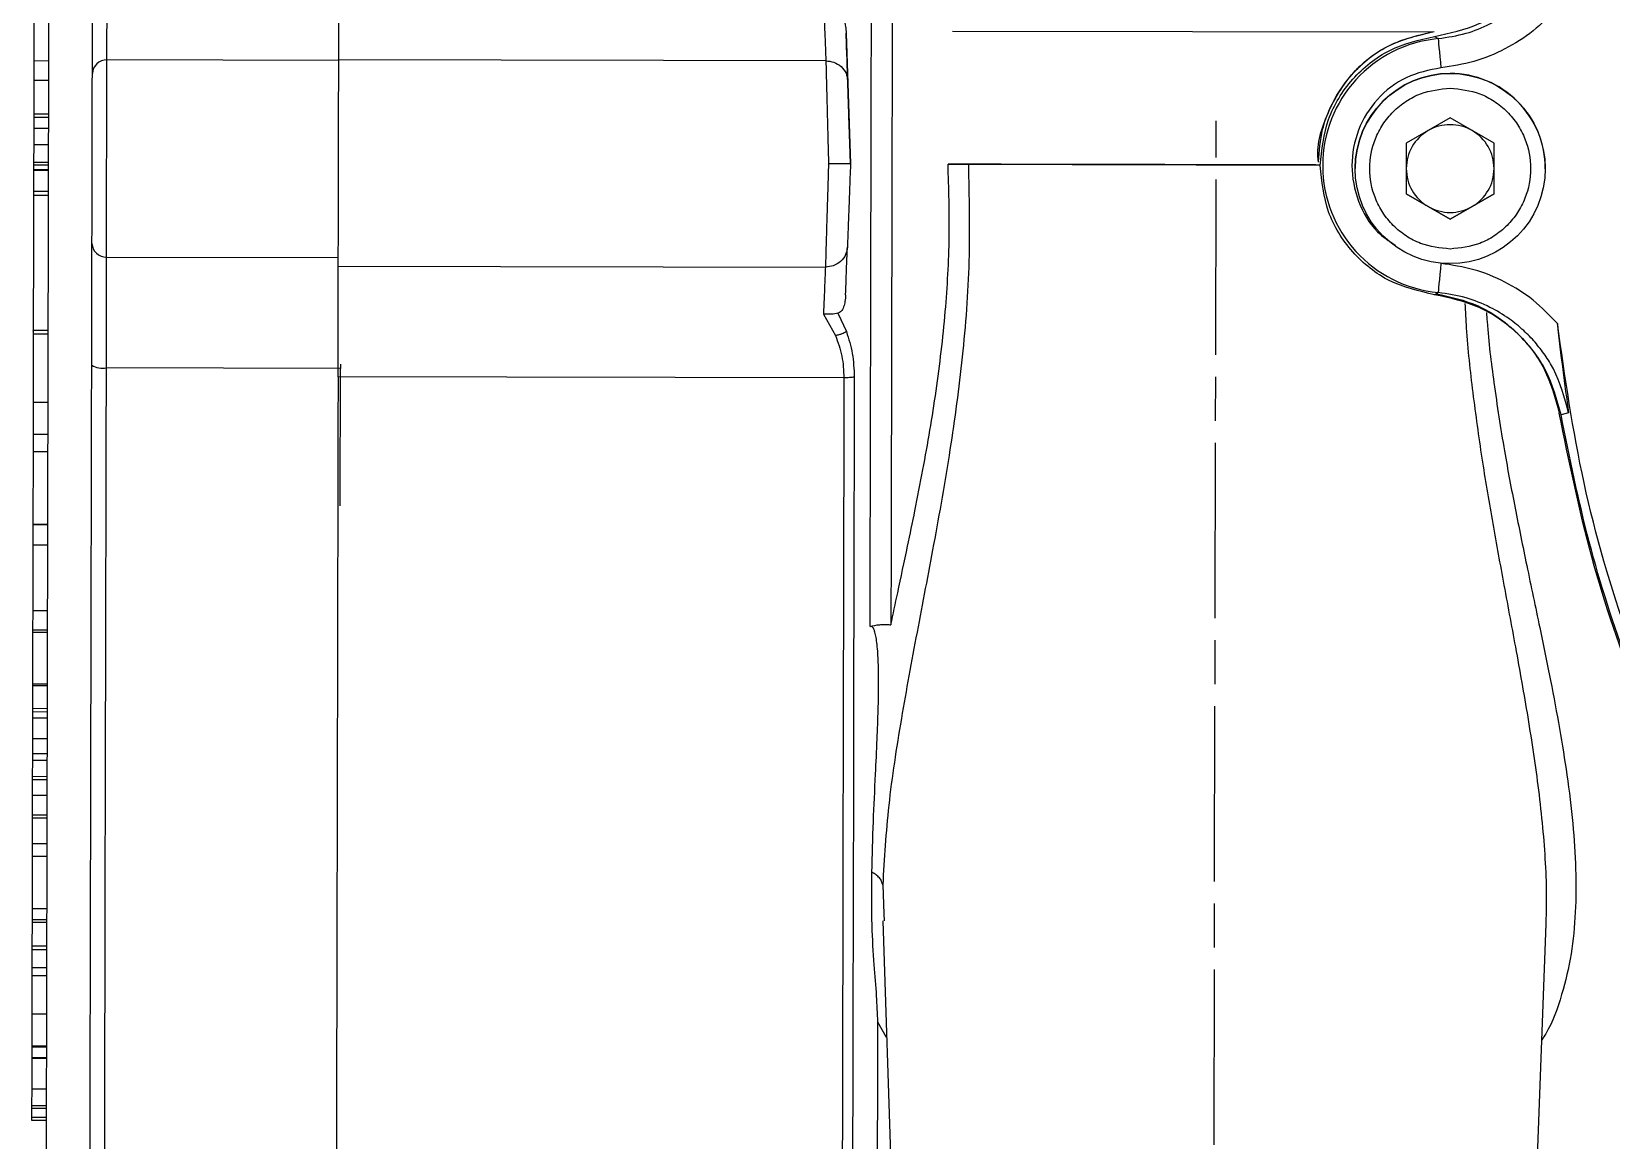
# Model space of a CAD drawing. Header units: millimetres. Extents: x 2404 to 4548, y 1024 to 2541.
# Drawn here: x 2856.2 to 2964.2, y 2146.7 to 2222.5 of the extents above; entities that cross this region are included whole.
import ezdxf

# ---------------------------------------------------------------- set-up
doc = ezdxf.new("R2010")
doc.units = ezdxf.units.MM
doc.linetypes.add('AM_ISO08W050', pattern=[18, 12, -1.5, 3, -1.5])
doc.layers.add('AM_7', color=4, linetype='AM_ISO08W050', lineweight=25)

msp = doc.modelspace()

# ---------------------------------------------------------------- linework, layer by layer
at = {"color": 7, "linetype": 'Continuous', "lineweight": 25}
for p, q in [((2861.351, 2220.592), (2861.367, 2228.164)), ((2856.359, 2224.282), (2856.351, 2220.542)), ((2911.885, 2222.423), (2912.179, 2213.478)), ((2951.969, 2222.494), (2919.146, 2222.539)), ((2952.108, 2222.196), (2952.358, 2222.047)), ((2910.496, 2220.529), (2877.194, 2220.601)), ((2856.351, 2220.542), (2856.348, 2219.213)), ((2856.351, 2220.542), (2857.351, 2220.54)), ((2861.322, 2207.112), (2861.351, 2220.592)), ((2877.194, 2220.558), (2861.351, 2220.592)), ((2856.347, 2218.952), (2856.346, 2218.316)), ((2856.348, 2219.033), (2856.347, 2218.952)), ((2856.348, 2219.213), (2857.348, 2219.211)), ((2856.348, 2219.213), (2856.348, 2219.033)), ((2856.345, 2217.97), (2856.343, 2217.103)), ((2856.346, 2218.316), (2856.345, 2217.97)), ((2856.343, 2216.67), (2856.341, 2216.062)), ((2856.343, 2217.103), (2856.343, 2216.902)), ((2856.343, 2216.902), (2857.343, 2216.899)), ((2856.343, 2216.902), (2856.343, 2216.67)), ((2856.343, 2216.67), (2857.343, 2216.668)), ((2953.178, 2216.629), (2950.178, 2214.897)), ((2956.178, 2214.897), (2953.178, 2216.629)), ((2856.341, 2216.062), (2856.339, 2214.81)), ((2856.341, 2215.919), (2857.341, 2215.917)), ((2856.339, 2214.81), (2856.336, 2213.597)), ((2856.339, 2214.81), (2857.339, 2214.808)), ((2950.178, 2214.897), (2950.178, 2211.433)), ((2956.178, 2211.433), (2956.178, 2214.897)), ((2856.335, 2213.107), (2857.335, 2213.104)), ((2856.335, 2213.107), (2856.335, 2213.049)), ((2856.335, 2213.049), (2857.335, 2213.047)), ((2856.336, 2213.597), (2857.336, 2213.595)), ((2856.336, 2213.423), (2857.336, 2213.421)), ((2912.179, 2213.478), (2912.179, 2213.478)), ((2918.851, 2213.464), (2944.295, 2213.409)), ((2944.179, 2213.605), (2944.179, 2213.605)), ((2946.678, 2213.172), (2946.678, 2213.172)), ((2946.738, 2213.172), (2946.738, 2213.172)), ((2959.678, 2213.158), (2959.678, 2213.158)), ((2856.331, 2211.341), (2856.304, 2198.612)), ((2856.332, 2211.617), (2856.331, 2211.341)), ((2856.331, 2211.341), (2857.331, 2211.339)), ((2856.332, 2211.617), (2857.332, 2211.615)), ((2950.178, 2211.433), (2953.178, 2209.701)), ((2951.678, 2210.567), (2950.178, 2211.433)), ((2953.178, 2209.701), (2956.178, 2211.433)), ((2956.178, 2211.433), (2954.678, 2210.567)), ((2953.178, 2209.701), (2951.678, 2210.567)), ((2954.678, 2210.567), (2953.178, 2209.701)), ((2953.178, 2209.701), (2953.178, 2209.701)), ((2861.306, 2199.539), (2861.322, 2207.112)), ((2861.322, 2207.112), (2877.165, 2207.078)), ((2877.164, 2206.505), (2910.466, 2206.434)), ((2952.108, 2204.545), (2952.358, 2204.694)), ((2910.329, 2203.211), (2911.154, 2201.753)), ((2911.321, 2203.273), (2911.901, 2202.017)), ((2857.311, 2202.098), (2856.311, 2202.101)), ((2856.311, 2201.878), (2857.311, 2201.876)), ((2877.306, 2199.505), (2861.306, 2199.539)), ((2877.286, 2190.119), (2877.306, 2199.505)), ((2877.306, 2199.792), (2877.306, 2199.505)), ((2911.733, 2198.861), (2877.147, 2198.935)), ((2856.301, 2197.191), (2856.296, 2195.016)), ((2856.301, 2197.191), (2857.301, 2197.189)), ((2961.276, 2196.462), (2960.759, 2196.343)), ((2856.296, 2195.016), (2856.294, 2193.825)), ((2856.296, 2195.016), (2857.296, 2195.014)), ((2856.294, 2193.825), (2856.283, 2188.865)), ((2856.294, 2193.825), (2857.294, 2193.823)), ((2856.283, 2188.832), (2856.28, 2187.443)), ((2856.283, 2188.865), (2857.283, 2188.862)), ((2856.283, 2188.865), (2856.283, 2188.832)), ((2856.283, 2188.832), (2857.283, 2188.83)), ((2856.28, 2187.443), (2856.27, 2182.959)), ((2856.28, 2187.443), (2857.28, 2187.441)), ((2856.27, 2182.959), (2856.268, 2181.644)), ((2856.27, 2182.959), (2857.27, 2182.957)), ((2856.267, 2181.483), (2856.26, 2177.938)), ((2856.268, 2181.644), (2856.267, 2181.483)), ((2856.267, 2181.483), (2857.267, 2181.481)), ((2856.268, 2181.644), (2857.268, 2181.642)), ((2856.259, 2177.836), (2856.256, 2176.27)), ((2856.26, 2177.938), (2856.259, 2177.836)), ((2856.26, 2177.938), (2856.259, 2177.836)), ((2856.259, 2177.836), (2857.259, 2177.834)), ((2856.26, 2177.938), (2857.26, 2177.936)), ((2856.256, 2176.261), (2856.253, 2174.925)), ((2856.255, 2175.617), (2857.255, 2175.615)), ((2856.256, 2176.27), (2857.256, 2176.268)), ((2856.256, 2176.042), (2857.256, 2176.04)), ((2856.253, 2174.925), (2856.251, 2173.873)), ((2856.252, 2174.218), (2857.252, 2174.216)), ((2856.25, 2173.184), (2857.25, 2173.182)), ((2856.249, 2172.736), (2856.246, 2171.622)), ((2856.249, 2172.736), (2857.249, 2172.734)), ((2856.246, 2171.408), (2856.243, 2170.343)), ((2856.246, 2171.622), (2857.246, 2171.62)), ((2856.246, 2171.622), (2856.246, 2171.408)), ((2856.246, 2171.408), (2857.246, 2171.406)), ((2856.243, 2170.343), (2856.241, 2168.999)), ((2856.243, 2170.343), (2857.243, 2170.341)), ((2856.24, 2168.785), (2856.236, 2167.034)), ((2856.241, 2168.999), (2856.24, 2168.785)), ((2856.24, 2168.785), (2857.24, 2168.783)), ((2856.241, 2168.999), (2857.241, 2168.996)), ((2856.236, 2167.034), (2856.235, 2166.174)), ((2856.236, 2167.034), (2857.236, 2167.031)), ((2856.235, 2166.174), (2856.227, 2162.597)), ((2856.235, 2166.174), (2857.235, 2166.172)), ((2914.384, 2164.2), (2914.456, 2162.229)), ((2856.227, 2162.597), (2856.225, 2161.834)), ((2856.227, 2162.597), (2857.227, 2162.595)), ((2856.225, 2161.651), (2856.221, 2160.041)), ((2856.225, 2161.834), (2857.225, 2161.832)), ((2856.225, 2161.834), (2856.225, 2161.651)), ((2856.225, 2161.651), (2857.225, 2161.649)), ((2914.382, 2161.741), (2915.965, 2113.47)), ((2914.456, 2162.229), (2914.474, 2161.744)), ((2957.965, 2113.38), (2959.75, 2161.545)), ((2959.739, 2161.545), (2959.743, 2161.717)), ((2856.221, 2159.786), (2856.218, 2158.565)), ((2856.221, 2160.041), (2857.221, 2160.038)), ((2856.221, 2160.041), (2856.221, 2159.786)), ((2856.221, 2159.786), (2857.221, 2159.784)), ((2856.217, 2157.998), (2856.212, 2155.396)), ((2856.218, 2158.565), (2856.217, 2157.998)), ((2856.217, 2157.998), (2857.217, 2157.996)), ((2856.218, 2158.565), (2857.218, 2158.563)), ((2856.212, 2155.396), (2856.207, 2153.201)), ((2856.212, 2155.396), (2857.212, 2155.393)), ((2914.644, 2153.767), (2914.053, 2154.827)), ((2856.207, 2153.134), (2856.205, 2152.394)), ((2856.207, 2153.201), (2857.207, 2153.199)), ((2856.207, 2153.201), (2856.207, 2153.134)), ((2856.207, 2153.134), (2857.207, 2153.132)), ((2856.205, 2152.35), (2856.201, 2150.254)), ((2856.205, 2152.394), (2856.205, 2152.35)), ((2856.205, 2152.394), (2857.205, 2152.392)), ((2856.205, 2152.35), (2857.205, 2152.348)), ((2856.201, 2150.254), (2856.198, 2149.119)), ((2856.201, 2150.254), (2857.201, 2150.252)), ((2856.198, 2148.948), (2856.196, 2148.333)), ((2856.196, 2148.333), (2857.196, 2148.331)), ((2856.196, 2148.333), (2856.196, 2148.112)), ((2856.198, 2149.119), (2857.198, 2149.117)), ((2856.198, 2149.119), (2856.198, 2148.948)), ((2856.198, 2148.948), (2857.198, 2148.945)), ((2856.196, 2148.112), (2857.196, 2148.109))]:
    msp.add_line(p, q, dxfattribs=at)
at = {"color": 7, "linetype": 'Continuous', "lineweight": 25, "flags": 128}
for points in [[(2915.031, 2224.886), (2915.02, 2219.438), (2915.008, 2213.96), (2914.996, 2208.479), (2914.985, 2203.023), (2914.973, 2197.619), (2914.962, 2192.293), (2914.951, 2187.072), (2914.94, 2181.981)], [(2913.525, 2181.868), (2913.536, 2186.803), (2913.547, 2191.861), (2913.558, 2197.017), (2913.569, 2202.248), (2913.58, 2207.531), (2913.591, 2212.841), (2913.603, 2218.154), (2913.614, 2223.446)], [(2952.358, 2222.047), (2952.362, 2222.003), (2952.373, 2221.886), (2952.391, 2221.7), (2952.414, 2221.452), (2952.443, 2221.152), (2952.475, 2220.81), (2952.51, 2220.441), (2952.546, 2220.056)], [(2952.546, 2206.685), (2952.51, 2206.301), (2952.475, 2205.931), (2952.443, 2205.59), (2952.414, 2205.289), (2952.391, 2205.041), (2952.373, 2204.855), (2952.362, 2204.738), (2952.358, 2204.694)], [(2861.168, 2135.143), (2861.171, 2136.283), (2861.174, 2137.774), (2861.178, 2139.61), (2861.182, 2141.781), (2861.188, 2144.279), (2861.194, 2147.091), (2861.2, 2150.206), (2861.208, 2153.608), (2861.216, 2157.283), (2861.224, 2161.214), (2861.233, 2165.384), (2861.242, 2169.772), (2861.252, 2174.36), (2861.262, 2179.127), (2861.273, 2184.051), (2861.284, 2189.109), (2861.295, 2194.28), (2861.306, 2199.539)], [(2911.733, 2198.861), (2911.721, 2193.402), (2911.71, 2188.041), (2911.699, 2182.804), (2911.688, 2177.717), (2911.677, 2172.804), (2911.667, 2168.091), (2911.658, 2163.599), (2911.649, 2159.351), (2911.64, 2155.368), (2911.632, 2151.668), (2911.625, 2148.271), (2911.618, 2145.193), (2911.613, 2142.448), (2911.607, 2140.05), (2911.603, 2138.011), (2911.599, 2136.341), (2911.597, 2135.048)], [(2912.44, 2198.913), (2912.429, 2193.682), (2912.418, 2188.54), (2912.407, 2183.51), (2912.397, 2178.616), (2912.387, 2173.879), (2912.377, 2169.322), (2912.368, 2164.963), (2912.359, 2160.824), (2912.351, 2156.923), (2912.343, 2153.278), (2912.336, 2149.904), (2912.329, 2146.818), (2912.323, 2144.033), (2912.318, 2141.561), (2912.313, 2139.415), (2912.309, 2137.603), (2912.306, 2136.134)]]:
    msp.add_lwpolyline(points, dxfattribs=at)
at = {"color": 7, "linetype": 'Continuous', "lineweight": 25}
msp.add_circle((2953.178, 2213.165), 6.5, dxfattribs=at)
for centre, radius, start, end in [((2953.179, 2213.371), 8.715, 95.40246, 264.59754), ((2861.318, 2219.623), 0.97, 88.05077, 177.92611), ((2953.178, 2213.165), 6.5, 90, 179.93876), ((2953.178, 2213.165), 6.5, 359.93876, 90), ((2953.178, 2213.165), 3, 120, 180), ((2953.178, 2213.165), 3, 60, 120), ((2953.178, 2213.165), 3, 0, 60), ((2953.178, 2213.165), 3, 180, 240), ((2953.178, 2213.165), 3, 300, 0), ((2953.178, 2213.165), 3, 240, 300), ((2861.293, 2208.081), 0.97, 181.82891, 271.70426), ((2861.067, 2201.071), 1.551, 240.61194, 278.85648)]:
    msp.add_arc(centre, radius, start, end, dxfattribs=at)
for points, knots in [([(2857.483, 2282.36), (2857.483, 2282.305), (2857.483, 2282.195), (2857.481, 2281.286), (2857.477, 2279.8), (2857.473, 2277.626), (2857.467, 2274.795), (2857.459, 2271.281), (2857.45, 2267.127), (2857.44, 2262.383), (2857.429, 2257.122), (2857.417, 2251.43), (2857.404, 2245.408), (2857.391, 2239.185), (2857.377, 2232.819), (2857.363, 2226.466), (2857.35, 2220.128), (2857.341, 2215.949), (2857.337, 2213.86)], [0, 0, 0, 0, 0.058246, 0.11649693, 0.17824009, 0.23998813, 0.30380301, 0.36862551, 0.4341376, 0.5, 0.56586239, 0.63137448, 0.69619698, 0.76001186, 0.82175502, 0.88350306, 0.9417503, 1, 1, 1, 1]), ([(2952.108, 2222.196), (2953.154, 2222.423), (2955.242, 2222.875), (2957.891, 2224.754), (2959.912, 2227.298), (2960.476, 2229.364), (2960.759, 2230.399)], [0, 0, 0, 0, 0.25006523, 0.49944561, 0.74938637, 1, 1, 1, 1]), ([(2952.358, 2222.047), (2952.999, 2222.144), (2954.222, 2222.328), (2955.702, 2222.93), (2956.791, 2223.545), (2957.557, 2224.087), (2958.844, 2225.182), (2960.424, 2227.141), (2960.996, 2229.248), (2961.276, 2230.279)], [0, 0, 0, 0, 0.1490589, 0.284486, 0.365253, 0.4374072, 0.5004523, 0.7554674, 1, 1, 1, 1]), ([(2860.349, 2219.658), (2860.35, 2220.049), (2860.351, 2220.844), (2860.356, 2222.834), (2860.361, 2225.248), (2860.365, 2227.085), (2860.367, 2227.987)], [0, 0, 0, 0, 0.2457963, 0.5, 0.7542037, 1, 1, 1, 1]), ([(2960.505, 2224.16), (2959.971, 2223.608), (2958.906, 2222.506), (2956.95, 2221.286), (2954.821, 2220.4), (2953.306, 2220.171), (2952.546, 2220.056)], [0, 0, 0, 0, 0.250755, 0.4999887, 0.7492331, 1, 1, 1, 1]), ([(2910.373, 2223.753), (2910.4, 2223.038), (2910.453, 2221.655), (2910.482, 2220.896), (2910.496, 2220.529)], [0, 0, 0, 0, 0.5167256, 1, 1, 1, 1]), ([(2911.365, 2223.686), (2911.406, 2223.674), (2911.487, 2223.649), (2911.594, 2223.548), (2911.684, 2223.412), (2911.78, 2223.187), (2911.859, 2222.851), (2911.876, 2222.571), (2911.885, 2222.423)], [0, 0, 0, 0, 0.1116726, 0.2224733, 0.3337517, 0.4562523, 0.7126739, 1, 1, 1, 1]), ([(2911.992, 2219.169), (2911.979, 2219.554), (2911.954, 2220.335), (2911.908, 2221.72), (2911.885, 2222.423)], [0, 0, 0, 0, 0.4921548, 1, 1, 1, 1]), ([(2944.181, 2213.605), (2944.18, 2213.608), (2943.987, 2214.673), (2944.672, 2216.882), (2946.274, 2219.68), (2948.899, 2221.791), (2951.021, 2222.282), (2952.081, 2222.528)], [0, 0, 0, 0, 0.0007305, 0.2505479, 0.5003652, 0.7501826, 1, 1, 1, 1]), ([(2944.179, 2213.615), (2944.233, 2214.36), (2944.325, 2215.615), (2945.062, 2217.667), (2946.446, 2219.818), (2948.927, 2221.809), (2951.052, 2222.293), (2952.081, 2222.528)], [0, 0, 0, 0, 0.17216565, 0.28957594, 0.50053694, 0.75812355, 1, 1, 1, 1]), ([(2860.337, 2213.854), (2860.338, 2214.466), (2860.34, 2215.718), (2860.344, 2217.434), (2860.347, 2218.853), (2860.348, 2219.394), (2860.349, 2219.658)], [0, 0, 0, 0, 0.244178, 0.5, 0.755822, 1, 1, 1, 1]), ([(2910.496, 2220.53), (2910.681, 2220.511), (2911.065, 2220.473), (2911.563, 2220.16), (2911.913, 2219.703), (2911.966, 2219.342), (2911.992, 2219.169)], [0, 0, 0, 0, 0.2401532, 0.4994831, 0.7591014, 1, 1, 1, 1]), ([(2910.496, 2220.529), (2910.503, 2220.264), (2910.516, 2219.724), (2910.552, 2218.323), (2910.594, 2216.736), (2910.637, 2215.072), (2910.663, 2214.038), (2910.678, 2213.481)], [0, 0, 0, 0, 0.210699, 0.4283077, 0.6613624, 0.8175755, 1, 1, 1, 1]), ([(2952.546, 2220.056), (2951.732, 2219.89), (2950.104, 2219.557), (2948.098, 2217.983), (2946.772, 2215.854), (2946.305, 2213.365), (2946.786, 2210.912), (2947.884, 2208.959), (2948.999, 2208.216), (2949.425, 2207.932)], [0, 0, 0, 0, 0.1511127, 0.3022254, 0.453338, 0.6044507, 0.7555634, 0.9066761, 1, 1, 1, 1]), ([(2856.348, 2219.213), (2856.347, 2218.738), (2856.345, 2217.656), (2856.343, 2217.094), (2856.343, 2216.942), (2856.343, 2216.902)], [0, 0, 0, 0, 0.3643853, 0.8308514, 1, 1, 1, 1]), ([(2912.179, 2213.478), (2912.158, 2214.094), (2912.118, 2215.326), (2912.063, 2216.997), (2912.018, 2218.382), (2912.001, 2218.906), (2911.992, 2219.169)], [0, 0, 0, 0, 0.2499144, 0.4998312, 0.749722, 1, 1, 1, 1]), ([(2953.178, 2207.665), (2952.486, 2207.739), (2951.422, 2207.852), (2950.141, 2208.538), (2949.261, 2209.247), (2948.547, 2210.129), (2947.883, 2211.409), (2947.545, 2213.165), (2947.883, 2214.921), (2948.547, 2216.202), (2949.261, 2217.083), (2950.141, 2217.793), (2951.422, 2218.479), (2952.486, 2218.592), (2953.178, 2218.665)], [0, 0, 0, 0, 0.1197284, 0.1841803, 0.25, 0.3158197, 0.3802716, 0.5, 0.6197284, 0.6841803, 0.75, 0.8158197, 0.8802716, 1, 1, 1, 1]), ([(2953.178, 2218.665), (2953.87, 2218.592), (2954.934, 2218.479), (2956.215, 2217.793), (2957.095, 2217.083), (2957.81, 2216.202), (2958.474, 2214.921), (2958.811, 2213.165), (2958.474, 2211.409), (2957.81, 2210.129), (2957.095, 2209.247), (2956.215, 2208.538), (2954.934, 2207.852), (2953.87, 2207.739), (2953.178, 2207.665)], [0, 0, 0, 0, 0.1197284, 0.1841803, 0.25, 0.3158197, 0.3802716, 0.5, 0.6197284, 0.6841803, 0.75, 0.8158197, 0.8802716, 1, 1, 1, 1]), ([(2856.343, 2216.67), (2856.342, 2216.643), (2856.342, 2216.587), (2856.342, 2216.437), (2856.342, 2216.228), (2856.341, 2216.048), (2856.341, 2215.941), (2856.341, 2215.919)], [0, 0, 0, 0, 0.2821351, 0.5661087, 0.7576061, 0.9501635, 1, 1, 1, 1]), ([(2856.335, 2213.048), (2856.334, 2212.645), (2856.332, 2211.955), (2856.332, 2211.717), (2856.332, 2211.617)], [0, 0, 0, 0, 0.58376, 1, 1, 1, 1]), ([(2856.336, 2213.547), (2856.336, 2213.482), (2856.335, 2213.274), (2856.335, 2213.175), (2856.335, 2213.107)], [0, 0, 0, 0, 0.30921114, 1, 1, 1, 1]), ([(2856.336, 2213.597), (2856.336, 2213.593), (2856.336, 2213.587), (2856.336, 2213.528), (2856.336, 2213.458), (2856.336, 2213.423)], [0, 0, 0, 0, 0.35685995, 0.67713998, 1, 1, 1, 1]), ([(2857.337, 2213.86), (2857.332, 2211.771), (2857.323, 2207.593), (2857.31, 2201.254), (2857.296, 2194.902), (2857.282, 2188.536), (2857.269, 2182.313), (2857.256, 2176.29), (2857.244, 2170.599), (2857.233, 2165.337), (2857.223, 2160.594), (2857.214, 2156.44), (2857.206, 2152.926), (2857.2, 2150.095), (2857.196, 2147.921), (2857.192, 2146.435), (2857.19, 2145.525), (2857.19, 2145.415), (2857.19, 2145.36)], [0, 0, 0, 0, 0.05824723, 0.11649692, 0.17824009, 0.23998812, 0.30380301, 0.36862551, 0.43413759, 0.5, 0.5658624, 0.63137448, 0.69619698, 0.76001187, 0.82175503, 0.88350307, 0.94174906, 1, 1, 1, 1]), ([(2860.324, 2208.05), (2860.325, 2208.314), (2860.326, 2208.855), (2860.329, 2210.273), (2860.333, 2211.99), (2860.335, 2213.242), (2860.337, 2213.854)], [0, 0, 0, 0, 0.244178, 0.5, 0.755822, 1, 1, 1, 1]), ([(2910.678, 2213.481), (2910.661, 2212.924), (2910.63, 2211.89), (2910.58, 2210.225), (2910.531, 2208.639), (2910.49, 2207.238), (2910.474, 2206.699), (2910.466, 2206.434)], [0, 0, 0, 0, 0.1824675, 0.3387374, 0.5719456, 0.7894595, 1, 1, 1, 1]), ([(2912.179, 2213.478), (2912.166, 2213.478), (2912.137, 2213.478), (2911.916, 2213.479), (2911.63, 2213.481), (2911.346, 2213.482), (2911.022, 2213.482), (2910.792, 2213.482), (2910.678, 2213.481)], [0, 0, 0, 0, 0.18848, 0.4272136, 0.5636211, 0.7073559, 0.8543277, 1, 1, 1, 1]), ([(2912.179, 2213.478), (2912.156, 2212.86), (2912.11, 2211.631), (2912.049, 2209.97), (2911.997, 2208.583), (2911.978, 2208.055), (2911.968, 2207.788)], [0, 0, 0, 0, 0.2507124, 0.4986063, 0.745722, 1, 1, 1, 1]), ([(2920.238, 2213.461), (2920.287, 2211.252), (2920.385, 2206.837), (2919.878, 2200.305), (2919.009, 2193.829), (2917.895, 2187.55), (2916.711, 2181.414), (2915.613, 2175.462), (2914.711, 2169.665), (2914.491, 2165.996), (2914.384, 2164.2)], [0, 0, 0, 0, 0.12502924, 0.2499672, 0.37284969, 0.50156063, 0.62399412, 0.74790032, 0.87659793, 1, 1, 1, 1]), ([(2914.94, 2181.981), (2915.095, 2182.704), (2915.475, 2184.477), (2916.031, 2187.077), (2916.614, 2189.89), (2917.13, 2192.527), (2917.619, 2195.263), (2918.184, 2198.848), (2918.702, 2203.256), (2919.001, 2208.445), (2918.9, 2211.813), (2918.851, 2213.464)], [0, 0, 0, 0, 0.0735541, 0.1803514, 0.2595907, 0.3508784, 0.4369274, 0.5223462, 0.6912899, 0.8487585, 1, 1, 1, 1]), ([(2920.238, 2213.461), (2920.065, 2213.461), (2919.777, 2213.462), (2919.287, 2213.463), (2918.996, 2213.463), (2918.851, 2213.464)], [0, 0, 0, 0, 0.4297583, 0.7147964, 1, 1, 1, 1]), ([(2944.295, 2213.409), (2943.478, 2213.411), (2941.178, 2213.416), (2938.746, 2213.421), (2937.179, 2213.425)], [0, 0, 0, 0, 0.35526271, 1, 1, 1, 1]), ([(2860.306, 2199.72), (2860.308, 2200.623), (2860.312, 2202.46), (2860.317, 2204.874), (2860.322, 2206.864), (2860.323, 2207.659), (2860.324, 2208.05)], [0, 0, 0, 0, 0.24579633, 0.5, 0.75420367, 1, 1, 1, 1]), ([(2911.968, 2207.788), (2911.941, 2207.615), (2911.886, 2207.255), (2911.534, 2206.798), (2911.035, 2206.488), (2910.65, 2206.451), (2910.466, 2206.434)], [0, 0, 0, 0, 0.2408964, 0.5005148, 0.7598458, 1, 1, 1, 1]), ([(2911.847, 2204.534), (2911.873, 2205.233), (2911.924, 2206.618), (2911.953, 2207.4), (2911.968, 2207.788)], [0, 0, 0, 0, 0.5043694, 1, 1, 1, 1]), ([(2960.505, 2202.581), (2959.971, 2203.134), (2958.906, 2204.235), (2956.95, 2205.455), (2954.821, 2206.341), (2953.306, 2206.57), (2952.546, 2206.685)], [0, 0, 0, 0, 0.250755, 0.4999887, 0.7492331, 1, 1, 1, 1]), ([(2910.466, 2206.434), (2910.45, 2206.067), (2910.418, 2205.308), (2910.36, 2203.925), (2910.329, 2203.211)], [0, 0, 0, 0, 0.4833289, 1, 1, 1, 1]), ([(2911.847, 2204.534), (2911.837, 2204.385), (2911.818, 2204.103), (2911.737, 2203.766), (2911.639, 2203.542), (2911.549, 2203.408), (2911.442, 2203.31), (2911.362, 2203.286), (2911.321, 2203.273)], [0, 0, 0, 0, 0.2899249, 0.5479671, 0.6695696, 0.7795481, 0.889482, 1, 1, 1, 1]), ([(2960.759, 2196.343), (2960.478, 2197.375), (2959.916, 2199.437), (2957.898, 2201.981), (2955.249, 2203.863), (2953.156, 2204.317), (2952.108, 2204.545)], [0, 0, 0, 0, 0.2500466, 0.4994486, 0.7493959, 1, 1, 1, 1]), ([(2952.224, 2204.614), (2953.202, 2204.395), (2955.22, 2203.943), (2957.794, 2202.083), (2959.801, 2199.543), (2960.357, 2197.485), (2960.634, 2196.456)], [0, 0, 0, 0, 0.2386895, 0.4924596, 0.7462298, 1, 1, 1, 1]), ([(2961.276, 2196.462), (2961.001, 2197.496), (2960.63, 2198.889), (2959.675, 2200.423), (2958.997, 2201.303), (2958.182, 2202.142), (2957.163, 2202.968), (2955.852, 2203.751), (2954.223, 2204.413), (2952.999, 2204.597), (2952.358, 2204.694)], [0, 0, 0, 0, 0.2442896, 0.329036, 0.4144898, 0.500125, 0.5979924, 0.7157703, 0.8510724, 1, 1, 1, 1]), ([(2959.743, 2161.717), (2959.758, 2162.247), (2959.797, 2163.541), (2959.714, 2165.682), (2959.531, 2168.137), (2959.164, 2171.438), (2958.549, 2175.532), (2957.696, 2180.309), (2956.848, 2184.827), (2956.061, 2189.131), (2955.339, 2193.428), (2954.734, 2197.801), (2954.341, 2201.34), (2954.234, 2203.386), (2954.205, 2203.94)], [0, 0, 0, 0, 0.0433409, 0.1057315, 0.1690542, 0.2334738, 0.3560005, 0.4712292, 0.5764178, 0.6730238, 0.7674205, 0.8671142, 0.9640265, 1, 1, 1, 1]), ([(2955.664, 2203.324), (2955.676, 2203.116), (2955.776, 2201.503), (2956.177, 2198.331), (2956.829, 2194.077), (2957.615, 2189.919), (2958.439, 2185.889), (2959.272, 2181.957), (2960.033, 2178.245), (2960.665, 2174.885), (2961.192, 2171.623), (2961.584, 2168.414), (2961.792, 2165.284), (2961.775, 2162.307), (2961.496, 2159.426), (2960.836, 2156.646), (2960.146, 2154.696), (2959.543, 2153.75), (2959.456, 2153.614)], [0, 0, 0, 0, 0.0106831, 0.0830391, 0.1654713, 0.2356481, 0.3074556, 0.3870321, 0.4564613, 0.5207151, 0.5842217, 0.6523923, 0.7186099, 0.7834568, 0.8491663, 0.917494, 0.9880997, 1, 1, 1, 1]), ([(2911.321, 2203.273), (2911.178, 2203.247), (2910.888, 2203.193), (2910.517, 2203.205), (2910.329, 2203.211)], [0, 0, 0, 0, 0.4935466, 1, 1, 1, 1]), ([(2960.505, 2202.581), (2960.625, 2201.513), (2960.866, 2199.367), (2961.139, 2197.433), (2961.276, 2196.462)], [0, 0, 0, 0, 0.49755733, 1, 1, 1, 1]), ([(2856.311, 2201.878), (2856.31, 2201.692), (2856.31, 2201.395), (2856.308, 2200.603), (2856.306, 2199.75), (2856.304, 2198.701), (2856.302, 2197.823), (2856.301, 2197.299), (2856.301, 2197.191)], [0, 0, 0, 0, 0.2971115, 0.4738096, 0.6178895, 0.7619023, 0.9507985, 1, 1, 1, 1]), ([(2856.311, 2202.058), (2856.311, 2202.07), (2856.311, 2202.122), (2856.311, 2201.984), (2856.311, 2201.878)], [0, 0, 0, 0, 0.23224333, 1, 1, 1, 1]), ([(2911.901, 2202.017), (2911.805, 2201.963), (2911.653, 2201.878), (2911.384, 2201.794), (2911.232, 2201.767), (2911.154, 2201.753)], [0, 0, 0, 0, 0.454384, 0.7189542, 1, 1, 1, 1]), ([(2911.154, 2201.753), (2911.323, 2201.292), (2911.655, 2200.391), (2911.708, 2199.364), (2911.733, 2198.861)], [0, 0, 0, 0, 0.5115088, 1, 1, 1, 1]), ([(2911.901, 2202.017), (2912.057, 2201.529), (2912.369, 2200.554), (2912.416, 2199.46), (2912.44, 2198.913)], [0, 0, 0, 0, 0.5006519, 1, 1, 1, 1]), ([(2860.17, 2136.129), (2860.171, 2136.655), (2860.174, 2137.717), (2860.179, 2140.256), (2860.186, 2143.525), (2860.195, 2147.588), (2860.205, 2152.4), (2860.217, 2157.892), (2860.23, 2163.986), (2860.244, 2170.589), (2860.259, 2177.568), (2860.274, 2184.81), (2860.29, 2192.187), (2860.301, 2197.224), (2860.306, 2199.72)], [0, 0, 0, 0, 0.07995876, 0.16137147, 0.24414236, 0.32889261, 0.41421659, 0.49999999, 0.58577836, 0.67110241, 0.75585763, 0.83862366, 0.92003884, 1, 1, 1, 1]), ([(2913.525, 2181.868), (2913.732, 2181.917), (2914.029, 2181.987), (2914.441, 2182.001), (2914.698, 2181.998), (2914.844, 2181.988), (2914.94, 2181.981)], [0, 0, 0, 0, 0.4995698, 0.7194287, 0.8167952, 1, 1, 1, 1]), ([(2913.64, 2165.071), (2913.67, 2166.213), (2913.726, 2168.377), (2913.881, 2171.453), (2914.003, 2174.026), (2914.077, 2176.057), (2914.11, 2177.817), (2914.095, 2179.302), (2914.033, 2180.4), (2913.942, 2181.085), (2913.867, 2181.436), (2913.787, 2181.665), (2913.712, 2181.8), (2913.637, 2181.864), (2913.573, 2181.878), (2913.541, 2181.871), (2913.525, 2181.868)], [0, 0, 0, 0, 0.213401, 0.4039718, 0.5420183, 0.6577816, 0.7501722, 0.8401378, 0.9096308, 0.9385991, 0.9617469, 0.9747371, 0.9850297, 0.9931081, 0.9966201, 1, 1, 1, 1]), ([(2856.255, 2175.66), (2856.254, 2175.409), (2856.253, 2174.992), (2856.252, 2174.214), (2856.25, 2173.461), (2856.249, 2172.999), (2856.249, 2172.736)], [0, 0, 0, 0, 0.31350513, 0.52095186, 0.72715375, 1, 1, 1, 1]), ([(2856.255, 2175.617), (2856.254, 2175.49), (2856.254, 2175.168), (2856.253, 2174.678), (2856.252, 2174.368), (2856.252, 2174.218)], [0, 0, 0, 0, 0.2516938, 0.63895425, 1, 1, 1, 1]), ([(2856.256, 2176.231), (2856.256, 2176.238), (2856.256, 2176.26), (2856.256, 2176.06), (2856.255, 2175.802), (2856.255, 2175.66)], [0, 0, 0, 0, 0.1818352, 0.549382, 1, 1, 1, 1]), ([(2856.256, 2176.042), (2856.256, 2175.995), (2856.255, 2175.909), (2856.255, 2175.761), (2856.255, 2175.666), (2856.255, 2175.617)], [0, 0, 0, 0, 0.3795737, 0.6815332, 1, 1, 1, 1]), ([(2856.256, 2176.27), (2856.256, 2176.255), (2856.256, 2176.225), (2856.256, 2176.167), (2856.256, 2176.097), (2856.256, 2176.048), (2856.256, 2176.042)], [0, 0, 0, 0, 0.2520201, 0.5042319, 0.9403511, 1, 1, 1, 1]), ([(2856.252, 2174.218), (2856.251, 2173.966), (2856.25, 2173.524), (2856.25, 2173.21), (2856.25, 2173.209), (2856.25, 2173.208)], [0, 0, 0, 0, 0.4389962, 0.7712172, 1, 1, 1, 1]), ([(2914.053, 2154.827), (2914.029, 2155.417), (2913.977, 2156.702), (2913.776, 2158.843), (2913.625, 2161.61), (2913.634, 2163.838), (2913.64, 2165.071)], [0, 0, 0, 0, 0.1881741, 0.4099933, 0.6735642, 1, 1, 1, 1]), ([(2914.384, 2164.2), (2914.365, 2164.281), (2914.326, 2164.445), (2914.167, 2164.68), (2913.943, 2164.896), (2913.74, 2165.013), (2913.64, 2165.071)], [0, 0, 0, 0, 0.2445592, 0.4961213, 0.7496829, 1, 1, 1, 1]), ([(2914.018, 2138.398), (2914.02, 2139.272), (2914.024, 2141.019), (2914.032, 2144.799), (2914.041, 2149.31), (2914.049, 2152.988), (2914.053, 2154.827)], [0, 0, 0, 0, 0.2500001, 0.5000002, 0.7500001, 1, 1, 1, 1])]:
    msp.add_open_spline(points, degree=3, knots=knots, dxfattribs=at)
for points in [[(2877.194, 2220.601), (2877.194, 2220.958), (2877.196, 2221.671), (2877.2, 2223.471), (2877.205, 2225.653), (2877.208, 2227.331), (2877.21, 2228.17)], [(2944.288, 2213.371), (2944.402, 2214.446), (2944.629, 2216.597), (2946.393, 2219.383), (2948.946, 2221.47), (2951.054, 2221.954), (2952.108, 2222.196)], [(2877.164, 2206.505), (2877.164, 2206.83), (2877.166, 2207.48), (2877.169, 2209.191), (2877.174, 2211.26), (2877.179, 2213.553), (2877.184, 2215.845), (2877.188, 2217.914), (2877.192, 2219.626), (2877.193, 2220.276), (2877.194, 2220.601)], [(2937.179, 2213.425), (2935.619, 2213.428), (2932.5, 2213.435), (2928.002, 2213.444), (2923.794, 2213.453), (2921.423, 2213.458), (2920.238, 2213.461)], [(2952.108, 2204.545), (2951.054, 2204.787), (2948.946, 2205.272), (2946.393, 2207.358), (2944.629, 2210.145), (2944.402, 2212.295), (2944.288, 2213.371)], [(2877.147, 2198.935), (2877.149, 2199.774), (2877.153, 2201.453), (2877.157, 2203.635), (2877.161, 2205.434), (2877.163, 2206.148), (2877.164, 2206.505)], [(3047.389, 2115.697), (3043.738, 2116.221), (3036.434, 2117.269), (3025.791, 2120.389), (3015.548, 2124.597), (3005.847, 2129.952), (2996.808, 2136.357), (2988.546, 2143.738), (2981.165, 2152), (2974.76, 2161.039), (2969.405, 2170.74), (2965.197, 2180.983), (2962.077, 2191.626), (2961.029, 2198.93), (2960.505, 2202.581)], [(2877.147, 2198.935), (2877.142, 2196.321), (2877.131, 2191.091), (2877.114, 2183.512), (2877.099, 2176.223), (2877.084, 2169.313), (2877.07, 2162.847), (2877.058, 2156.89), (2877.046, 2151.502), (2877.036, 2146.738), (2877.027, 2142.642), (2877.02, 2139.274), (2877.014, 2136.594), (2877.012, 2135.465), (2877.011, 2134.9)], [(2912.44, 2198.913), (2912.391, 2198.906), (2912.294, 2198.89), (2912.118, 2198.874), (2911.93, 2198.863), (2911.799, 2198.862), (2911.733, 2198.861)], [(3040.847, 2115.9), (3037.552, 2116.586), (3030.964, 2117.959), (3021.412, 2121.279), (3012.228, 2125.483), (3003.525, 2130.619), (2995.389, 2136.608), (2987.904, 2143.396), (2981.149, 2150.909), (2975.194, 2159.072), (2970.096, 2167.796), (2965.931, 2176.998), (2962.651, 2186.564), (2961.307, 2193.158), (2960.634, 2196.456)], [(2983.429, 2148.617), (2981.542, 2150.913), (2977.768, 2155.506), (2972.923, 2163.007), (2968.722, 2170.878), (2965.275, 2179.107), (2962.522, 2187.601), (2961.347, 2193.429), (2960.759, 2196.343)]]:
    msp.add_open_spline(points, degree=3, dxfattribs=at)
at = {"layer": 'AM_7'}
msp.add_line((2936.958, 2110.425), (2937.185, 2216.425), dxfattribs=at)

doc.saveas('drawing.dxf')
